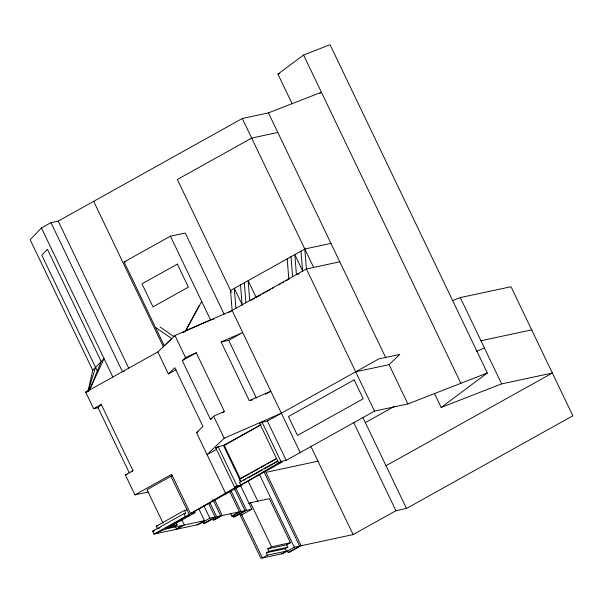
<?xml version="1.0" encoding="UTF-8"?>
<svg xmlns="http://www.w3.org/2000/svg" width="603" height="603" viewBox="0 0 603 603"><rect width="100%" height="100%" fill="white"/><g stroke="black" fill="none" stroke-linecap="round" stroke-linejoin="round"><path stroke-width="0.9" d="M87.948 391.694L92.741 370.34L104.04 358.612L89.53 390.051L87.948 391.694L95.568 367.408M199.224 305.54L185.038 331.62L182.513 332.72M201.704 301.47L185.739 330.806L210.53 319.884L213.899 319.16M319.907 93.375L321.414 92.251L268.441 112.882L242.285 118.497L58.205 221.105L50.976 222.658L41.449 227.964L30.15 239.693L92.741 370.34M300.196 452.529L232.155 310.507L174.968 335.517L157.843 351.926L85.716 392.176L93.638 408.706L98.093 407.749L101.259 404.455L132.977 470.657L131.71 471.976M157.843 351.926L168.388 373.935L174.84 367.755L202.962 426.457L196.51 432.637L225.884 493.947M211.962 418.452L210.409 419.319L182.287 360.624L185.513 357.526L196.284 352.815L224.414 411.517L222.077 412.814M210.409 419.319L213.635 416.228L224.414 411.517M281.367 413.228L224.18 438.238L207.055 454.647L216.402 449.439M355.68 371.81L389.063 364.642L399.849 354.398L378.812 358.921L267.37 421.037L262.094 422.168L259.712 423.494L278.541 462.795L282.325 461.981L240.793 485.129L239.436 482.294L277.704 460.963M292.138 103.754L277.945 74.139L303.573 55.024L330.067 44.705L487.352 372.993L441.177 407.44L434.401 393.299M236.029 486.968L190.54 513.65L165.817 528.952L154.006 534.047L152.627 531.175L184.028 513.673L185.89 513.274L184.518 510.402L156.305 526.125L157.677 528.997M240.793 485.129L280.923 461.468L286.199 460.33L374.508 411.11L407.892 403.942L487.352 372.993M175.164 529.562L182.784 525.311L165.817 528.952L194.988 512.693L194.189 511.02M330.964 243.378L304.809 248.994L230.527 290.473L232.117 310.439L306.399 268.961L339.783 261.8M155.416 327.308L171.742 338.607L164.242 345.73L124.12 261.988L170.423 236.18L185.249 232.999L224.165 314.223M228.258 312.671L232.155 310.507M251.941 299.849L254.383 298.485M256.011 297.581L260.888 294.852M262.516 293.947L264.144 293.035M265.772 292.131L270.649 289.402M272.277 288.498L273.905 287.586M278.79 284.865L280.41 283.953M282.038 283.041L283.666 282.136M286.108 280.772L289.365 278.955M93.638 408.706L101.259 404.455M182.287 360.624L196.284 352.815M168.388 373.935L176.166 369.601M221.15 341.946L228.695 340.326L242.7 332.517L221.15 341.946L249.273 400.641L252.627 399.925M196.51 432.637L198.063 431.771M265.373 394.249L270.822 391.219L249.273 400.641M148.308 492.01L134.929 494.882L125.356 474.908L132.977 470.657M239.904 486.139L234.627 487.269L215.799 447.969L218.18 446.642L224.263 445.338L260.918 424.904M134.929 494.882L171.697 474.357L190.54 513.65L194.988 512.693M260.926 424.625L223.457 445.511L239.572 479.144M172.42 475.481L147.004 489.674L163.066 523.208M239.911 479.852L240.929 481.978L239.27 479.204L276.732 458.325M239.27 479.204L249.333 473.981M250.961 473.069L252.589 472.164M254.217 471.252L259.102 468.531M260.737 467.619L265.621 464.898M267.25 463.993L268.878 463.081M270.506 462.177L275.39 459.456M243.883 480.222L245.519 479.317M247.961 477.953L262.614 469.782M264.242 468.878L272.39 464.34M274.018 463.428L278.089 461.159M158.483 528.545L160.097 527.648M234.627 487.269L237.009 485.943L242.285 484.812L190.54 513.65M189.764 515.61L185.407 516.545L154.006 534.047L198.41 524.572L209.844 518.196L215.128 517.065L208.638 503.513M176.106 522.665L177.139 524.821L173.95 526.592L165.953 528.311M365.343 422.567L394.023 406.588M198.9 508.947L204.507 520.653L184.314 524.987L176.694 529.23L175.096 525.891M196.88 524.896L204.507 520.653M202.887 521.738L203.701 523.434L215.128 517.065M212.995 499.774L220.706 515.866L216.658 516.733L205.231 523.103L203.701 523.434M220.706 515.866L213.085 520.11L214.615 519.786L222.236 515.535L239.459 511.841L229.72 491.513M248.82 503.648L250.456 502.744L269.368 498.681L290.465 542.715L286.681 544.826L267.762 548.888L268.923 551.293L287.835 547.23L286.681 544.826M230.617 513.545L231.838 516.085L239.459 511.841M234.484 488.618L245.037 510.643L240.989 511.51L233.369 515.761L231.838 516.085M232.788 515.316L233.602 517.012L245.037 510.643M240.491 485.46L251.85 509.181L246.567 510.311L235.132 516.688L233.602 517.012M240.416 515.55L251.85 509.181M386.01 465.72L552.371 373.038L501.628 383.892L441.177 407.44M267.762 548.888L271.554 546.778L290.465 542.715M266.27 552.77L285.189 548.707L286.342 551.119L267.43 555.175L266.27 552.77L268.923 551.293M267.43 555.175L262.426 557.963L241.441 514.163M285.189 548.707L287.835 547.23M281.345 553.901L286.342 551.119M263.835 471.44L299.593 546.069L294.309 547.2L282.875 553.577L260.895 558.295L239.61 513.854M287.345 550.743L288.159 552.438L299.593 546.069M452.393 300.663L460.277 297.596L511.02 286.734L572.85 415.784L406.49 508.465L395.945 510.718L353.124 534.575L301.123 545.738L289.689 552.114L288.159 552.438M277.945 74.139L279.656 73.476M476.604 351.195L484.488 348.127M277.817 132.464L251.67 138.079L177.357 179.498L231.326 292.146M124.12 261.988L125.869 261.619M299.118 273.966L296.405 274.546L294.814 254.579L302.834 271.32M251.127 300.302L249.74 300.603L248.15 280.636L256.169 297.377M124.256 371.282L122.447 371.667L50.976 222.658M87.48 391.799L85.716 392.176L89.53 390.051L101.214 361.544L47.456 249.333L41.803 255.197L97.573 371.599M224.391 444.984L225.198 444.81M215.799 447.969L217.555 447.592M125.356 474.908L127.135 474.523M317.962 461.189L265.961 472.353L301.123 545.738M184.518 510.402L187.005 509.867M156.305 526.125L158.069 525.741M170.061 526.336L177.139 524.821M152.627 531.175L154.406 530.791M480.953 340.748L531.695 329.886M160.066 326.999L174.161 336.753M58.205 221.105L128.869 368.425M460.277 297.596L501.628 383.892M303.573 55.024L460.865 383.312M268.441 112.882L385.83 357.896M389.063 364.642L407.892 403.942M242.285 118.497L313.635 267.408M374.508 411.11L306.399 268.961L304.809 248.994M362.908 417.495L406.49 508.465M353.644 422.424L395.945 510.718M310.688 446.009L353.124 534.575M242.361 305.088L234.341 288.347L235.931 308.314M228.695 340.326L256.418 398.184M267.37 421.037L286.199 460.33M262.094 422.168L280.923 461.468M170.423 236.18L210.53 319.884M259.365 474.267L294.309 547.2M248.165 481.126L257.85 501.349M174.968 335.517L185.513 357.526M213.635 416.228L224.18 438.238M224.263 445.338L240.378 478.97M250.456 502.744L271.554 546.778M218.18 446.642L237.009 485.943M236.014 488.294L246.567 510.311M93.669 201.334L163.443 346.974M230.843 490.337L240.989 511.51M214.525 499.442L222.236 515.535M209.761 502.337L216.658 516.733M203.761 505.495L209.844 518.196M170.935 476.31L189.372 514.789M184.028 513.673L185.407 516.545M181.518 519.138L184.314 524.987M41.449 227.964L112.859 377.026M98.093 407.749L129.404 473.099M301.003 251.119L302.593 271.086M291 256.705L292.591 276.671M287.194 258.83L288.784 278.805M244.336 282.762L245.926 302.729M240.529 284.887L242.12 304.854M177.357 264.129L141.976 283.847L153.004 306.867L188.385 287.141L177.357 264.129M354.18 379.845L288.438 416.545L297.483 435.419L363.24 398.764L354.18 379.845"/></g></svg>
